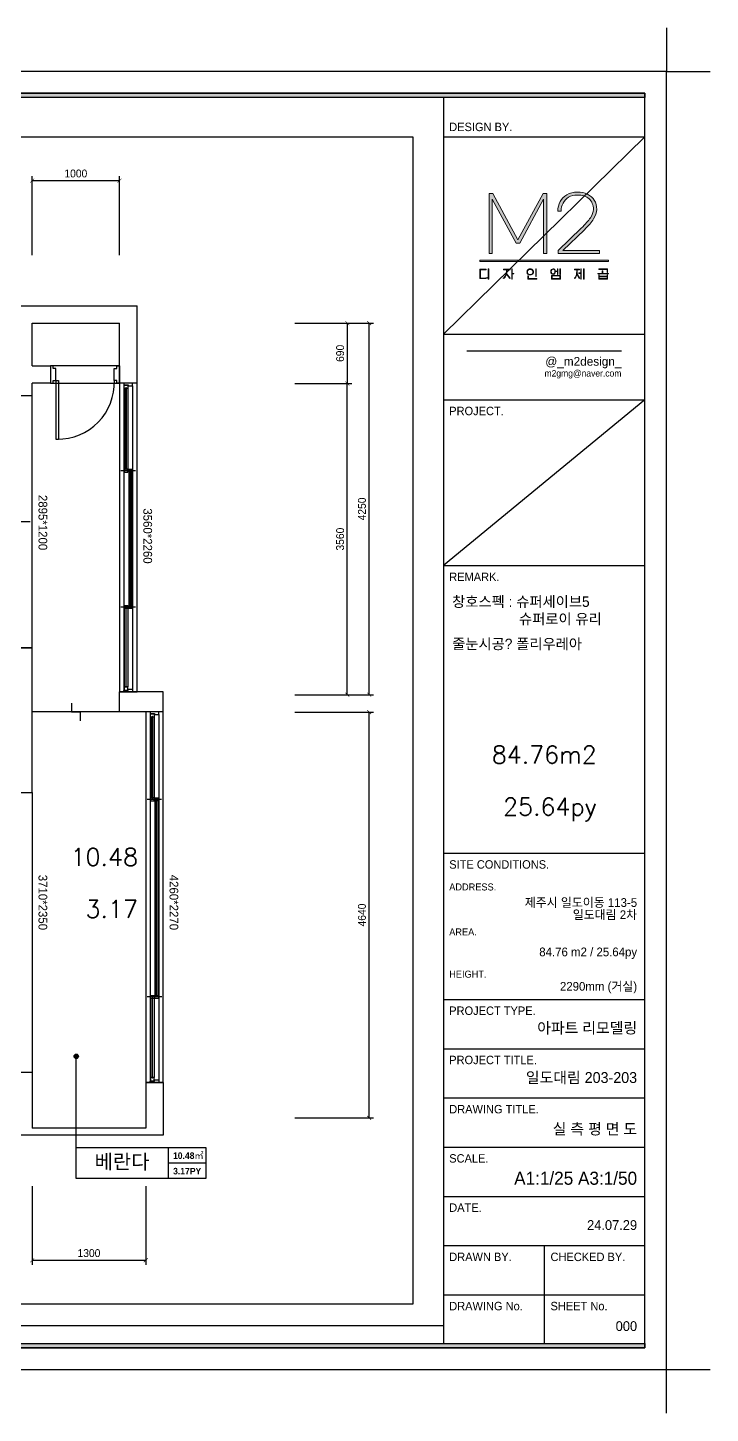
# Model space of a CAD drawing. Header units: inches. Extents: x 69359 to 144970, y -4972 to 56514.
# Drawn here: x 89857 to 97670, y 40664 to 56514 of the extents above; entities that cross this region are included whole.
import ezdxf
from ezdxf.enums import TextEntityAlignment as Align

# ---------------------------------------------------------------- set-up
doc = ezdxf.new("R2010")
doc.units = ezdxf.units.IN
doc.header["$LTSCALE"] = 50
doc.header["$MEASUREMENT"] = 0
for name, color, linetype in [('0-ELC TEXT', 7, 'Continuous'), ('02-WAL', 2, 'Continuous'), ('03-TEXT', 3, 'Continuous'), ('04-WIN', 4, 'Continuous'), ('07-DIM', 5, 'Continuous'), ('3.기호.계단선', 30, 'Continuous'), ('_U+B808_U+C774_U+C5B4 2', 7, 'Continuous'), ('FORM(YOURNAME)-1', 1, 'Continuous'), ('FORM(YOURNAME)-11', 1, 'Continuous'), ('도면층4', 4, 'Continuous'), ('도면층5', 5, 'Continuous')]:
    doc.layers.add(name, color=color, linetype=linetype)
doc.styles.get("Standard").update_dxf_attribs({"font": 'txt.shx', "bigfont": 'whgtxt.shx'})
doc.styles.add('YOURNAME', font='HY울릉도M.TTF')
doc.styles.add('넥슨고딕', font='NEXONLv1GothicBold.ttf')
doc.styles.add('코레일둥고', font='Korail_Round_Gothic_Medium.ttf')
doc.dimstyles.new('YOURNAME-50', dxfattribs={"dimscale": 50, "dimtxt": 1.8, "dimasz": 0.9, "dimexe": 1, "dimexo": 3, "dimgap": 0.7, "dimtad": 1, "dimdec": 0, "dimzin": 0, "dimdsep": 46, "dimtxsty": 'YOURNAME', "dimblk": 'ARCHTICK', "dimcen": 0, "dimclrd": 1, "dimclre": 1, "dimclrt": 7, "dimadec": 0, "dimazin": 0, "dimtfac": 1, "dimtdec": 0, "dimtix": 1, "dimtmove": 2, "dimatfit": 3, "dimldrblk": 'ARCHTICK', "dimfxl": 1, "dimtolj": 1, "dimtzin": 0, "dimarcsym": 0})

# ---------------------------------------------------------------- blocks, each defined once
blk = doc.blocks.new('flll')
at = {"layer": '02-WAL'}
for p, q in [((124332, 33983), (129332, 33983)), ((129332, 33096), (129332, 33983)), ((128132, 33783), (129132, 33783)), ((128132, 33296), (128132, 33783)), ((129132, 33096), (129132, 33783)), ((128132, 30071), (128132, 33096)), ((129332, 33096), (129132, 33096)), ((128132, 32951), (127932, 32951)), ((128132, 30071), (127932, 30071)), ((128132, 28413), (128132, 30071)), ((129132, 29336), (129132, 29566)), ((129632, 29566), (129132, 29566)), ((129632, 29336), (129632, 29566)), ((129632, 29336), (129132, 29336)), ((128132, 25213), (127810, 25213)), ((128132, 25213), (128132, 24576)), ((129432, 25096), (129432, 24576)), ((129632, 25096), (129432, 25096)), ((129632, 25096), (129632, 24493)), ((129432, 24576), (128132, 24576)), ((129632, 24493), (122645, 24493))]:
    blk.add_line(p, q, dxfattribs=at)
at = {"layer": '02-WAL', "color": 7}
blk.add_line((129132, 29336), (128132, 29336), dxfattribs=at)
at = {"layer": '02-WAL'}
blk.add_lwpolyline([(128132, 33296), (128342, 33296), (128342, 33096), (128132, 33096)], dxfattribs=at)
at = {"layer": '02-WAL', "color": 7}
blk.add_lwpolyline([(128582, 29436), (128582, 29336), (128682, 29336), (128682, 29236)], dxfattribs=at)
at = {"layer": '04-WIN'}
for p, q in [((129182, 33078), (129182, 29583)), ((129187, 33037), (129187, 32113)), ((129209, 33041), (129205, 33041)), ((129227, 33037), (129227, 32113)), ((129282, 33066), (129282, 29596)), ((129313, 32096), (129148, 32096)), ((129237, 32078), (129237, 30554)), ((129277, 32078), (129277, 30554)), ((128111, 31511), (127954, 31511)), ((129315, 30536), (129148, 30536)), ((129187, 30519), (129187, 29625)), ((129227, 30519), (129227, 29625)), ((129482, 29318), (129482, 25113)), ((129487, 29277), (129487, 28353)), ((129509, 29281), (129505, 29281)), ((129527, 29277), (129527, 28353)), ((129582, 29306), (129582, 25126)), ((129613, 28336), (129448, 28336)), ((129537, 28318), (129537, 26094)), ((129577, 28318), (129577, 26094)), ((129615, 26076), (129448, 26076)), ((129487, 26059), (129487, 25155)), ((129527, 26059), (129527, 25155))]:
    blk.add_line(p, q, dxfattribs=at)
for points in [[(129332, 33096), (129132, 33096), (129132, 29566), (129332, 29566)], [(129202, 33037), (129187, 33037), (129187, 33075), (129227, 33075), (129227, 33037), (129212, 33037), (129211, 33043), (129204, 33043)], [(128132, 32951), (127932, 32951), (127932, 30071), (128132, 30071)], [(129204, 32108), (129202, 32113), (129187, 32113), (129187, 32078), (129227, 32078), (129227, 32113), (129212, 32113), (129211, 32108)], [(129253, 32078), (129237, 32078), (129237, 32113), (129277, 32113), (129277, 32078), (129263, 32078), (129261, 32084), (129255, 32084)], [(129260, 32082), (129260, 30550), (129256, 30550), (129256, 32082)], [(129212, 30519), (129211, 30524), (129204, 30524), (129202, 30519), (129187, 30519), (129187, 30554), (129227, 30554), (129227, 30519)], [(129209, 29621), (129209, 30522), (129205, 30522), (129205, 29621)], [(129255, 30548), (129261, 30548), (129263, 30554), (129277, 30554), (129277, 30519), (129237, 30519), (129237, 30554), (129253, 30554)], [(129202, 29625), (129187, 29625), (129187, 29587), (129227, 29587), (129227, 29625), (129212, 29625), (129211, 29619), (129204, 29619)], [(129432, 25096), (129632, 25096), (129632, 29336), (129432, 29336)], [(129502, 29277), (129487, 29277), (129487, 29315), (129527, 29315), (129527, 29277), (129512, 29277), (129511, 29283), (129504, 29283)], [(129504, 28348), (129502, 28353), (129487, 28353), (129487, 28318), (129527, 28318), (129527, 28353), (129512, 28353), (129511, 28348)], [(129553, 28318), (129537, 28318), (129537, 28353), (129577, 28353), (129577, 28318), (129563, 28318), (129561, 28324), (129555, 28324)], [(129560, 28322), (129560, 26090), (129556, 26090), (129556, 28322)], [(129512, 26059), (129511, 26064), (129504, 26064), (129502, 26059), (129487, 26059), (129487, 26094), (129527, 26094), (129527, 26059)], [(129509, 25151), (129509, 26062), (129505, 26062), (129505, 25151)], [(129555, 26088), (129561, 26088), (129563, 26094), (129577, 26094), (129577, 26059), (129537, 26059), (129537, 26094), (129553, 26094)], [(129502, 25155), (129487, 25155), (129487, 25117), (129527, 25117), (129527, 25155), (129512, 25155), (129511, 25149), (129504, 25149)]]:
    blk.add_lwpolyline(points, close=True, dxfattribs=at)
for points in [[(129191, 33096), (129182, 33096), (129182, 33078), (129231, 33078), (129231, 33066), (129233, 33066), (129282, 33066), (129282, 33096), (129273, 33096)], [(129202, 33037), (129203, 33034), (129204, 33034), (129205, 33033)], [(129209, 33041), (129209, 32110), (129205, 32110), (129205, 33041)], [(129213, 33037), (129212, 33034), (129211, 33034), (129209, 33033)], [(129202, 32113), (129203, 32116), (129204, 32117), (129205, 32117)], [(129213, 32113), (129212, 32116), (129211, 32117), (129209, 32117)], [(129252, 32078), (129253, 32076), (129254, 32075), (129256, 32075)], [(129264, 32078), (129262, 32076), (129261, 32075), (129260, 32075)], [(129202, 30519), (129203, 30516), (129204, 30515), (129205, 30515)], [(129213, 30519), (129212, 30516), (129211, 30515), (129209, 30515)], [(129252, 30554), (129253, 30556), (129254, 30557), (129256, 30557)], [(129264, 30554), (129262, 30556), (129261, 30557), (129260, 30557)], [(129191, 29566), (129182, 29566), (129182, 29583), (129231, 29583), (129231, 29596), (129282, 29596), (129282, 29566), (129273, 29566)], [(129202, 29625), (129203, 29627), (129204, 29628), (129205, 29628)], [(129213, 29625), (129212, 29627), (129211, 29628), (129209, 29628)], [(129491, 29336), (129482, 29336), (129482, 29318), (129531, 29318), (129531, 29306), (129533, 29306), (129582, 29306), (129582, 29336), (129573, 29336)], [(129502, 29277), (129503, 29274), (129504, 29274), (129505, 29273)], [(129509, 29281), (129509, 28350), (129505, 28350), (129505, 29281)], [(129513, 29277), (129512, 29274), (129511, 29274), (129509, 29273)], [(127810, 25213), (127810, 28413), (128132, 28413), (128132, 25213), (127810, 25213)], [(129502, 28353), (129503, 28356), (129504, 28357), (129505, 28357)], [(129513, 28353), (129512, 28356), (129511, 28357), (129509, 28357)], [(129552, 28318), (129553, 28316), (129554, 28315), (129556, 28315)], [(129564, 28318), (129562, 28316), (129561, 28315), (129560, 28315)], [(129502, 26059), (129503, 26056), (129504, 26055), (129505, 26055)], [(129513, 26059), (129512, 26056), (129511, 26055), (129509, 26055)], [(129552, 26094), (129553, 26096), (129554, 26097), (129556, 26097)], [(129564, 26094), (129562, 26096), (129561, 26097), (129560, 26097)], [(129491, 25096), (129482, 25096), (129482, 25113), (129531, 25113), (129531, 25126), (129582, 25126), (129582, 25096), (129573, 25096)], [(129502, 25155), (129503, 25157), (129504, 25158), (129505, 25158)], [(129513, 25155), (129512, 25157), (129511, 25158), (129509, 25158)]]:
    blk.add_lwpolyline(points, dxfattribs=at)
at = {"layer": '도면층4'}
for p, q in [((129132, 33296), (128342, 33296)), ((128342, 33096), (129132, 33096)), ((128402, 33126), (128402, 32456)), ((128402, 33126), (128432, 33126)), ((128432, 33126), (128432, 32456)), ((128402, 32456), (128432, 32456))]:
    blk.add_line(p, q, dxfattribs=at)
for points in [[(128342, 33096), (128372, 33096), (128372, 33126), (128402, 33126), (128402, 33266), (128372, 33266), (128372, 33296), (128342, 33296), (128342, 33096)], [(129132, 33096), (129102, 33096), (129102, 33126), (129072, 33126), (129072, 33266), (129102, 33266), (129102, 33296), (129132, 33296), (129132, 33096)]]:
    blk.add_lwpolyline(points, dxfattribs=at)
at = {"layer": '도면층5'}
blk.add_arc((128425, 33104), 648, 269.3276, 1.9513, dxfattribs=at)
blk = doc.blocks.new('block 34')
at = {"layer": '_U+B808_U+C774_U+C5B4 2'}
h = blk.add_hatch(color=35, dxfattribs=at)
h.dxf.hatch_style = 2
h.paths.add_polyline_path([(674.6, -105.53), (675.73, -105.53), (683.42, -119.69), (691.1, -105.53), (692.22, -105.53), (692.22, -123.82), (691.22, -123.82), (691.22, -107.31), (683.97, -120.67), (682.84, -120.67), (675.59, -107.31), (675.59, -123.82), (674.6, -123.82)])
h = blk.add_hatch(color=35, dxfattribs=at)
h.dxf.hatch_style = 2
edge = h.paths.add_edge_path()
edge.add_spline(control_points=[(704.68, -105.78), (705.57, -106.21), (706.25, -106.83), (706.73, -107.63), (707.21, -108.43), (707.45, -109.38), (707.45, -110.46), (707.45, -111.43), (707.14, -112.39), (706.53, -113.34), (705.92, -114.29), (704.98, -115.38), (703.7, -116.62), (703.7, -116.62), (697.12, -122.91), (697.12, -122.91), (697.12, -122.91), (708.26, -122.91), (708.26, -122.91), (708.26, -122.91), (708.26, -123.82), (708.26, -123.82), (708.26, -123.82), (695.66, -123.82), (695.66, -123.82), (695.66, -123.82), (695.66, -122.91), (695.66, -122.91), (695.66, -122.91), (702.73, -116.15), (702.73, -116.15), (703.99, -114.93), (704.93, -113.86), (705.54, -112.95), (706.15, -112.03), (706.45, -111.2), (706.45, -110.46), (706.45, -109.07), (706.01, -107.98), (705.12, -107.2), (704.23, -106.42), (703.05, -106.03), (701.57, -106.03), (700.53, -106.03), (699.64, -106.26), (698.89, -106.71), (698.15, -107.15), (697.57, -107.75), (697.18, -108.5), (696.79, -109.25), (696.59, -110.06), (696.59, -110.94), (696.59, -110.94), (695.59, -110.94), (695.59, -110.94), (695.59, -109.89), (695.83, -108.93), (696.3, -108.05), (696.77, -107.17), (697.46, -106.46), (698.36, -105.93), (699.26, -105.4), (700.33, -105.13), (701.57, -105.13), (702.76, -105.13), (703.79, -105.35), (704.68, -105.78)], knot_values=[0, 0, 0, 0, 1, 1, 1, 2, 2, 2, 3, 3, 3, 4, 4, 4, 5, 5, 5, 6, 6, 6, 7, 7, 7, 8, 8, 8, 9, 9, 9, 10, 10, 10, 11, 11, 11, 12, 12, 12, 13, 13, 13, 14, 14, 14, 15, 15, 15, 16, 16, 16, 17, 17, 17, 18, 18, 18, 19, 19, 19, 20, 20, 20, 21, 21, 21, 22, 22, 22, 22], degree=3, periodic=0)
at = {"layer": '_U+B808_U+C774_U+C5B4 2', "lineweight": 0}
blk.add_lwpolyline([(674.6, -105.53), (675.73, -105.53), (683.42, -119.69), (691.1, -105.53), (692.22, -105.53), (692.22, -123.82), (691.22, -123.82), (691.22, -107.31), (683.97, -120.67), (682.84, -120.67), (675.59, -107.31), (675.59, -123.82), (674.6, -123.82), (674.6, -105.53)], dxfattribs=at)
blk.add_open_spline([(704.68, -105.78), (705.57, -106.21), (706.25, -106.83), (706.73, -107.63), (707.21, -108.43), (707.45, -109.38), (707.45, -110.46), (707.45, -111.43), (707.14, -112.39), (706.53, -113.34), (705.92, -114.29), (704.98, -115.38), (703.7, -116.62), (703.7, -116.62), (697.12, -122.91), (697.12, -122.91), (697.12, -122.91), (708.26, -122.91), (708.26, -122.91), (708.26, -122.91), (708.26, -123.82), (708.26, -123.82), (708.26, -123.82), (695.66, -123.82), (695.66, -123.82), (695.66, -123.82), (695.66, -122.91), (695.66, -122.91), (695.66, -122.91), (702.73, -116.15), (702.73, -116.15), (703.99, -114.93), (704.93, -113.86), (705.54, -112.95), (706.15, -112.03), (706.45, -111.2), (706.45, -110.46), (706.45, -109.07), (706.01, -107.98), (705.12, -107.2), (704.23, -106.42), (703.05, -106.03), (701.57, -106.03), (700.53, -106.03), (699.64, -106.26), (698.89, -106.71), (698.15, -107.15), (697.57, -107.75), (697.18, -108.5), (696.79, -109.25), (696.59, -110.06), (696.59, -110.94), (696.59, -110.94), (695.59, -110.94), (695.59, -110.94), (695.59, -109.89), (695.83, -108.93), (696.3, -108.05), (696.77, -107.17), (697.46, -106.46), (698.36, -105.93), (699.26, -105.4), (700.33, -105.13), (701.57, -105.13), (702.76, -105.13), (703.79, -105.35), (704.68, -105.78)], degree=3, knots=[0, 0, 0, 0, 1, 1, 1, 2, 2, 2, 3, 3, 3, 4, 4, 4, 5, 5, 5, 6, 6, 6, 7, 7, 7, 8, 8, 8, 9, 9, 9, 10, 10, 10, 11, 11, 11, 12, 12, 12, 13, 13, 13, 14, 14, 14, 15, 15, 15, 16, 16, 16, 17, 17, 17, 18, 18, 18, 19, 19, 19, 20, 20, 20, 21, 21, 21, 22, 22, 22, 22], dxfattribs=at)
blk = doc.blocks.new('block 35')
at = {"layer": '_U+B808_U+C774_U+C5B4 2'}
h = blk.add_hatch(color=35, dxfattribs=at)
h.dxf.hatch_style = 2
edge = h.paths.add_edge_path()
edge.add_spline(control_points=[(673.72, -128.8), (673.72, -128.8), (672, -128.8), (672, -128.8), (672, -128.8), (672, -131.36), (672, -131.36), (672, -131.36), (673.14, -131.36), (673.14, -131.36), (673.29, -131.36), (673.44, -131.34), (673.6, -131.31), (673.75, -131.28), (673.88, -131.24), (673.98, -131.2), (673.98, -131.2), (673.98, -131.35), (673.98, -131.35), (673.88, -131.4), (673.75, -131.44), (673.6, -131.47), (673.45, -131.49), (673.3, -131.51), (673.14, -131.51), (673.14, -131.51), (671.83, -131.51), (671.83, -131.51), (671.83, -131.51), (671.83, -128.65), (671.83, -128.65), (671.83, -128.65), (673.72, -128.65), (673.72, -128.65), (673.72, -128.65), (673.72, -128.8), (673.72, -128.8)], knot_values=[0, 0, 0, 0, 1, 1, 1, 2, 2, 2, 3, 3, 3, 4, 4, 4, 5, 5, 5, 6, 6, 6, 7, 7, 7, 8, 8, 8, 9, 9, 9, 10, 10, 10, 11, 11, 11, 12, 12, 12, 12], degree=3, periodic=0)
h.paths.add_polyline_path([(674.54, -131.73), (674.38, -131.74), (674.38, -128.5), (674.54, -128.5)])
h = blk.add_hatch(color=35, dxfattribs=at)
h.dxf.hatch_style = 2
edge = h.paths.add_edge_path()
edge.add_spline(control_points=[(679.96, -130.01), (679.96, -130.01), (681.09, -131.37), (681.09, -131.37), (681.09, -131.37), (680.96, -131.47), (680.96, -131.47), (680.96, -131.47), (679.92, -130.19), (679.92, -130.19), (679.82, -130.57), (679.69, -130.87), (679.52, -131.09), (679.35, -131.32), (679.14, -131.46), (678.9, -131.51), (678.9, -131.51), (678.9, -131.36), (678.9, -131.36), (679.11, -131.3), (679.3, -131.16), (679.45, -130.93), (679.6, -130.7), (679.71, -130.39), (679.79, -130.03), (679.86, -129.66), (679.91, -129.25), (679.91, -128.8), (679.91, -128.8), (678.97, -128.8), (678.97, -128.8), (678.97, -128.8), (678.97, -128.65), (678.97, -128.65), (678.97, -128.65), (681, -128.65), (681, -128.65), (681, -128.65), (681, -128.8), (681, -128.8), (681, -128.8), (680.07, -128.8), (680.07, -128.8), (680.06, -129.26), (680.03, -129.66), (679.96, -130.01)], knot_values=[0, 0, 0, 0, 1, 1, 1, 2, 2, 2, 3, 3, 3, 4, 4, 4, 5, 5, 5, 6, 6, 6, 7, 7, 7, 8, 8, 8, 9, 9, 9, 10, 10, 10, 11, 11, 11, 12, 12, 12, 13, 13, 13, 14, 14, 14, 15, 15, 15, 15], degree=3, periodic=0)
h.paths.add_polyline_path([(682.21, -130.06), (681.69, -130.06), (681.69, -131.73), (681.54, -131.73), (681.54, -128.5), (681.69, -128.5), (681.69, -129.92), (682.21, -129.92)])
h = blk.add_hatch(color=35, dxfattribs=at)
h.dxf.hatch_style = 2
edge = h.paths.add_edge_path()
edge.add_spline(control_points=[(687.69, -128.68), (687.84, -128.76), (687.95, -128.87), (688.03, -129.01), (688.11, -129.15), (688.15, -129.3), (688.15, -129.47), (688.15, -129.64), (688.11, -129.8), (688.03, -129.94), (687.95, -130.08), (687.84, -130.19), (687.69, -130.27), (687.54, -130.35), (687.36, -130.39), (687.15, -130.39), (686.95, -130.39), (686.77, -130.35), (686.62, -130.27), (686.47, -130.19), (686.36, -130.08), (686.28, -129.94), (686.2, -129.8), (686.16, -129.64), (686.16, -129.47), (686.16, -129.3), (686.2, -129.15), (686.28, -129.01), (686.36, -128.87), (686.47, -128.76), (686.62, -128.68), (686.77, -128.6), (686.95, -128.56), (687.15, -128.56), (687.36, -128.56), (687.54, -128.6), (687.69, -128.68)], knot_values=[0, 0, 0, 0, 1, 1, 1, 2, 2, 2, 3, 3, 3, 4, 4, 4, 5, 5, 5, 6, 6, 6, 7, 7, 7, 8, 8, 8, 9, 9, 9, 10, 10, 10, 11, 11, 11, 12, 12, 12, 12], degree=3, periodic=0)
edge = h.paths.add_edge_path()
edge.add_spline(control_points=[(686.72, -128.79), (686.59, -128.86), (686.49, -128.95), (686.43, -129.07), (686.36, -129.18), (686.32, -129.32), (686.32, -129.47), (686.32, -129.63), (686.36, -129.76), (686.43, -129.88), (686.49, -130), (686.59, -130.09), (686.72, -130.15), (686.84, -130.22), (686.99, -130.25), (687.15, -130.25), (687.32, -130.25), (687.46, -130.22), (687.59, -130.15), (687.72, -130.09), (687.81, -130), (687.88, -129.88), (687.95, -129.76), (687.98, -129.63), (687.98, -129.47), (687.98, -129.32), (687.95, -129.18), (687.88, -129.07), (687.81, -128.95), (687.72, -128.86), (687.59, -128.79), (687.46, -128.73), (687.32, -128.7), (687.15, -128.7), (686.99, -128.7), (686.84, -128.73), (686.72, -128.79)], knot_values=[0, 0, 0, 0, 1, 1, 1, 2, 2, 2, 3, 3, 3, 4, 4, 4, 5, 5, 5, 6, 6, 6, 7, 7, 7, 8, 8, 8, 9, 9, 9, 10, 10, 10, 11, 11, 11, 12, 12, 12, 12], degree=3, periodic=0)
h.paths.add_polyline_path([(686.6, -131.51), (689.15, -131.51), (689.15, -131.66), (686.44, -131.66), (686.44, -130.66), (686.6, -130.66)])
h.paths.add_polyline_path([(689.03, -130.91), (688.87, -130.91), (688.87, -128.5), (689.03, -128.5)])
h = blk.add_hatch(color=35, dxfattribs=at)
h.dxf.hatch_style = 2
edge = h.paths.add_edge_path()
edge.add_spline(control_points=[(694.67, -130), (694.55, -130.16), (694.37, -130.23), (694.14, -130.23), (693.91, -130.23), (693.73, -130.16), (693.61, -130), (693.48, -129.84), (693.42, -129.64), (693.42, -129.39), (693.42, -129.14), (693.48, -128.94), (693.61, -128.78), (693.73, -128.62), (693.91, -128.54), (694.14, -128.54), (694.35, -128.54), (694.51, -128.61), (694.63, -128.74), (694.75, -128.87), (694.83, -129.04), (694.85, -129.25), (694.85, -129.25), (695.45, -129.25), (695.45, -129.25), (695.45, -129.25), (695.45, -128.52), (695.45, -128.52), (695.45, -128.52), (695.61, -128.52), (695.61, -128.52), (695.61, -128.52), (695.61, -130.29), (695.61, -130.29), (695.61, -130.29), (695.45, -130.29), (695.45, -130.29), (695.45, -130.29), (695.45, -129.4), (695.45, -129.4), (695.45, -129.4), (694.86, -129.4), (694.86, -129.4), (694.85, -129.64), (694.79, -129.85), (694.67, -130)], knot_values=[0, 0, 0, 0, 1, 1, 1, 2, 2, 2, 3, 3, 3, 4, 4, 4, 5, 5, 5, 6, 6, 6, 7, 7, 7, 8, 8, 8, 9, 9, 9, 10, 10, 10, 11, 11, 11, 12, 12, 12, 13, 13, 13, 14, 14, 14, 15, 15, 15, 15], degree=3, periodic=0)
edge = h.paths.add_edge_path()
edge.add_spline(control_points=[(693.73, -129.9), (693.83, -130.03), (693.97, -130.09), (694.14, -130.09), (694.31, -130.09), (694.45, -130.03), (694.55, -129.9), (694.65, -129.78), (694.7, -129.61), (694.7, -129.39), (694.7, -129.17), (694.65, -129), (694.55, -128.87), (694.45, -128.75), (694.31, -128.69), (694.14, -128.69), (693.97, -128.69), (693.83, -128.75), (693.73, -128.87), (693.63, -129), (693.58, -129.17), (693.58, -129.39), (693.58, -129.61), (693.63, -129.78), (693.73, -129.9)], knot_values=[0, 0, 0, 0, 1, 1, 1, 2, 2, 2, 3, 3, 3, 4, 4, 4, 5, 5, 5, 6, 6, 6, 7, 7, 7, 8, 8, 8, 8], degree=3, periodic=0)
h.paths.add_polyline_path([(693.69, -130.55), (696.36, -130.55), (696.36, -131.66), (693.69, -131.66)])
h.paths.add_polyline_path([(693.85, -131.51), (696.2, -131.51), (696.2, -130.7), (693.85, -130.7)])
h.paths.add_polyline_path([(696.36, -128.5), (696.36, -130.32), (696.2, -130.32), (696.2, -128.5)])
h = blk.add_hatch(color=35, dxfattribs=at)
h.dxf.hatch_style = 2
edge = h.paths.add_edge_path()
edge.add_spline(control_points=[(701.46, -129.93), (701.46, -129.93), (702.28, -131.39), (702.28, -131.39), (702.28, -131.39), (702.15, -131.47), (702.15, -131.47), (702.15, -131.47), (701.43, -130.17), (701.43, -130.17), (701.3, -130.94), (701.03, -131.39), (700.63, -131.51), (700.63, -131.51), (700.63, -131.35), (700.63, -131.35), (700.88, -131.26), (701.06, -130.99), (701.18, -130.55), (701.3, -130.1), (701.37, -129.52), (701.37, -128.8), (701.37, -128.8), (700.67, -128.8), (700.67, -128.8), (700.67, -128.8), (700.67, -128.65), (700.67, -128.65), (700.67, -128.65), (702.19, -128.65), (702.19, -128.65), (702.19, -128.65), (702.19, -128.8), (702.19, -128.8), (702.19, -128.8), (701.53, -128.8), (701.53, -128.8), (701.52, -129.25), (701.5, -129.63), (701.46, -129.93)], knot_values=[0, 0, 0, 0, 1, 1, 1, 2, 2, 2, 3, 3, 3, 4, 4, 4, 5, 5, 5, 6, 6, 6, 7, 7, 7, 8, 8, 8, 9, 9, 9, 10, 10, 10, 11, 11, 11, 12, 12, 12, 13, 13, 13, 13], degree=3, periodic=0)
h.paths.add_polyline_path([(702.59, -128.52), (702.75, -128.52), (702.75, -131.68), (702.59, -131.68), (702.59, -129.95), (702, -129.95), (702, -129.8), (702.59, -129.8)])
h.paths.add_polyline_path([(703.61, -128.5), (703.61, -131.73), (703.45, -131.73), (703.45, -128.5)])
h = blk.add_hatch(color=35, dxfattribs=at)
h.dxf.hatch_style = 2
h.paths.add_polyline_path([(711.02, -129.93), (711.02, -130.07), (707.82, -130.07), (707.82, -129.93), (709.16, -129.93), (709.16, -129.2), (709.32, -129.2), (709.32, -129.93)])
h.paths.add_polyline_path([(710.61, -128.72), (708.07, -128.72), (708.07, -128.57), (710.77, -128.57), (710.77, -129.64), (710.61, -129.64)])
h.paths.add_polyline_path([(710.61, -130.36), (710.77, -130.36), (710.77, -131.66), (708.08, -131.66), (708.08, -130.36), (708.24, -130.36), (708.24, -130.83), (710.61, -130.83)])
h.paths.add_polyline_path([(710.61, -131.52), (710.61, -130.97), (708.24, -130.97), (708.24, -131.52)])
at = {"layer": '_U+B808_U+C774_U+C5B4 2', "lineweight": 0}
for points in [[(674.54, -131.73), (674.38, -131.74), (674.38, -128.5), (674.54, -128.5), (674.54, -131.73)], [(682.21, -130.06), (681.69, -130.06), (681.69, -131.73), (681.54, -131.73), (681.54, -128.5), (681.69, -128.5), (681.69, -129.92), (682.21, -129.92), (682.21, -130.06)], [(686.6, -131.51), (689.15, -131.51), (689.15, -131.66), (686.44, -131.66), (686.44, -130.66), (686.6, -130.66), (686.6, -131.51)], [(689.03, -130.91), (688.87, -130.91), (688.87, -128.5), (689.03, -128.5), (689.03, -130.91)], [(693.69, -130.55), (696.36, -130.55), (696.36, -131.66), (693.69, -131.66), (693.69, -130.55)], [(693.85, -131.51), (696.2, -131.51), (696.2, -130.7), (693.85, -130.7), (693.85, -131.51)], [(696.36, -128.5), (696.36, -130.32), (696.2, -130.32), (696.2, -128.5), (696.36, -128.5)], [(702.59, -128.52), (702.75, -128.52), (702.75, -131.68), (702.59, -131.68), (702.59, -129.95), (702, -129.95), (702, -129.8), (702.59, -129.8), (702.59, -128.52)], [(703.61, -128.5), (703.61, -131.73), (703.45, -131.73), (703.45, -128.5), (703.61, -128.5)], [(711.02, -129.93), (711.02, -130.07), (707.82, -130.07), (707.82, -129.93), (709.16, -129.93), (709.16, -129.2), (709.32, -129.2), (709.32, -129.93), (711.02, -129.93)], [(710.61, -128.72), (708.07, -128.72), (708.07, -128.57), (710.77, -128.57), (710.77, -129.64), (710.61, -129.64), (710.61, -128.72)], [(710.61, -130.36), (710.77, -130.36), (710.77, -131.66), (708.08, -131.66), (708.08, -130.36), (708.24, -130.36), (708.24, -130.83), (710.61, -130.83), (710.61, -130.36)], [(710.61, -131.52), (710.61, -130.97), (708.24, -130.97), (708.24, -131.52), (710.61, -131.52)]]:
    blk.add_lwpolyline(points, dxfattribs=at)
for points, knots in [([(673.72, -128.8), (673.72, -128.8), (672, -128.8), (672, -128.8), (672, -128.8), (672, -131.36), (672, -131.36), (672, -131.36), (673.14, -131.36), (673.14, -131.36), (673.29, -131.36), (673.44, -131.34), (673.6, -131.31), (673.75, -131.28), (673.88, -131.24), (673.98, -131.2), (673.98, -131.2), (673.98, -131.35), (673.98, -131.35), (673.88, -131.4), (673.75, -131.44), (673.6, -131.47), (673.45, -131.49), (673.3, -131.51), (673.14, -131.51), (673.14, -131.51), (671.83, -131.51), (671.83, -131.51), (671.83, -131.51), (671.83, -128.65), (671.83, -128.65), (671.83, -128.65), (673.72, -128.65), (673.72, -128.65), (673.72, -128.65), (673.72, -128.8), (673.72, -128.8)], [0, 0, 0, 0, 1, 1, 1, 2, 2, 2, 3, 3, 3, 4, 4, 4, 5, 5, 5, 6, 6, 6, 7, 7, 7, 8, 8, 8, 9, 9, 9, 10, 10, 10, 11, 11, 11, 12, 12, 12, 12]), ([(679.96, -130.01), (679.96, -130.01), (681.09, -131.37), (681.09, -131.37), (681.09, -131.37), (680.96, -131.47), (680.96, -131.47), (680.96, -131.47), (679.92, -130.19), (679.92, -130.19), (679.82, -130.57), (679.69, -130.87), (679.52, -131.09), (679.35, -131.32), (679.14, -131.46), (678.9, -131.51), (678.9, -131.51), (678.9, -131.36), (678.9, -131.36), (679.11, -131.3), (679.3, -131.16), (679.45, -130.93), (679.6, -130.7), (679.71, -130.39), (679.79, -130.03), (679.86, -129.66), (679.91, -129.25), (679.91, -128.8), (679.91, -128.8), (678.97, -128.8), (678.97, -128.8), (678.97, -128.8), (678.97, -128.65), (678.97, -128.65), (678.97, -128.65), (681, -128.65), (681, -128.65), (681, -128.65), (681, -128.8), (681, -128.8), (681, -128.8), (680.07, -128.8), (680.07, -128.8), (680.06, -129.26), (680.03, -129.66), (679.96, -130.01)], [0, 0, 0, 0, 1, 1, 1, 2, 2, 2, 3, 3, 3, 4, 4, 4, 5, 5, 5, 6, 6, 6, 7, 7, 7, 8, 8, 8, 9, 9, 9, 10, 10, 10, 11, 11, 11, 12, 12, 12, 13, 13, 13, 14, 14, 14, 15, 15, 15, 15]), ([(687.69, -128.68), (687.84, -128.76), (687.95, -128.87), (688.03, -129.01), (688.11, -129.15), (688.15, -129.3), (688.15, -129.47), (688.15, -129.64), (688.11, -129.8), (688.03, -129.94), (687.95, -130.08), (687.84, -130.19), (687.69, -130.27), (687.54, -130.35), (687.36, -130.39), (687.15, -130.39), (686.95, -130.39), (686.77, -130.35), (686.62, -130.27), (686.47, -130.19), (686.36, -130.08), (686.28, -129.94), (686.2, -129.8), (686.16, -129.64), (686.16, -129.47), (686.16, -129.3), (686.2, -129.15), (686.28, -129.01), (686.36, -128.87), (686.47, -128.76), (686.62, -128.68), (686.77, -128.6), (686.95, -128.56), (687.15, -128.56), (687.36, -128.56), (687.54, -128.6), (687.69, -128.68)], [0, 0, 0, 0, 1, 1, 1, 2, 2, 2, 3, 3, 3, 4, 4, 4, 5, 5, 5, 6, 6, 6, 7, 7, 7, 8, 8, 8, 9, 9, 9, 10, 10, 10, 11, 11, 11, 12, 12, 12, 12]), ([(686.72, -128.79), (686.59, -128.86), (686.49, -128.95), (686.43, -129.07), (686.36, -129.18), (686.32, -129.32), (686.32, -129.47), (686.32, -129.63), (686.36, -129.76), (686.43, -129.88), (686.49, -130), (686.59, -130.09), (686.72, -130.15), (686.84, -130.22), (686.99, -130.25), (687.15, -130.25), (687.32, -130.25), (687.46, -130.22), (687.59, -130.15), (687.72, -130.09), (687.81, -130), (687.88, -129.88), (687.95, -129.76), (687.98, -129.63), (687.98, -129.47), (687.98, -129.32), (687.95, -129.18), (687.88, -129.07), (687.81, -128.95), (687.72, -128.86), (687.59, -128.79), (687.46, -128.73), (687.32, -128.7), (687.15, -128.7), (686.99, -128.7), (686.84, -128.73), (686.72, -128.79)], [0, 0, 0, 0, 1, 1, 1, 2, 2, 2, 3, 3, 3, 4, 4, 4, 5, 5, 5, 6, 6, 6, 7, 7, 7, 8, 8, 8, 9, 9, 9, 10, 10, 10, 11, 11, 11, 12, 12, 12, 12]), ([(694.67, -130), (694.55, -130.16), (694.37, -130.23), (694.14, -130.23), (693.91, -130.23), (693.73, -130.16), (693.61, -130), (693.48, -129.84), (693.42, -129.64), (693.42, -129.39), (693.42, -129.14), (693.48, -128.94), (693.61, -128.78), (693.73, -128.62), (693.91, -128.54), (694.14, -128.54), (694.35, -128.54), (694.51, -128.61), (694.63, -128.74), (694.75, -128.87), (694.83, -129.04), (694.85, -129.25), (694.85, -129.25), (695.45, -129.25), (695.45, -129.25), (695.45, -129.25), (695.45, -128.52), (695.45, -128.52), (695.45, -128.52), (695.61, -128.52), (695.61, -128.52), (695.61, -128.52), (695.61, -130.29), (695.61, -130.29), (695.61, -130.29), (695.45, -130.29), (695.45, -130.29), (695.45, -130.29), (695.45, -129.4), (695.45, -129.4), (695.45, -129.4), (694.86, -129.4), (694.86, -129.4), (694.85, -129.64), (694.79, -129.85), (694.67, -130)], [0, 0, 0, 0, 1, 1, 1, 2, 2, 2, 3, 3, 3, 4, 4, 4, 5, 5, 5, 6, 6, 6, 7, 7, 7, 8, 8, 8, 9, 9, 9, 10, 10, 10, 11, 11, 11, 12, 12, 12, 13, 13, 13, 14, 14, 14, 15, 15, 15, 15]), ([(693.73, -129.9), (693.83, -130.03), (693.97, -130.09), (694.14, -130.09), (694.31, -130.09), (694.45, -130.03), (694.55, -129.9), (694.65, -129.78), (694.7, -129.61), (694.7, -129.39), (694.7, -129.17), (694.65, -129), (694.55, -128.87), (694.45, -128.75), (694.31, -128.69), (694.14, -128.69), (693.97, -128.69), (693.83, -128.75), (693.73, -128.87), (693.63, -129), (693.58, -129.17), (693.58, -129.39), (693.58, -129.61), (693.63, -129.78), (693.73, -129.9)], [0, 0, 0, 0, 1, 1, 1, 2, 2, 2, 3, 3, 3, 4, 4, 4, 5, 5, 5, 6, 6, 6, 7, 7, 7, 8, 8, 8, 8]), ([(701.46, -129.93), (701.46, -129.93), (702.28, -131.39), (702.28, -131.39), (702.28, -131.39), (702.15, -131.47), (702.15, -131.47), (702.15, -131.47), (701.43, -130.17), (701.43, -130.17), (701.3, -130.94), (701.03, -131.39), (700.63, -131.51), (700.63, -131.51), (700.63, -131.35), (700.63, -131.35), (700.88, -131.26), (701.06, -130.99), (701.18, -130.55), (701.3, -130.1), (701.37, -129.52), (701.37, -128.8), (701.37, -128.8), (700.67, -128.8), (700.67, -128.8), (700.67, -128.8), (700.67, -128.65), (700.67, -128.65), (700.67, -128.65), (702.19, -128.65), (702.19, -128.65), (702.19, -128.65), (702.19, -128.8), (702.19, -128.8), (702.19, -128.8), (701.53, -128.8), (701.53, -128.8), (701.52, -129.25), (701.5, -129.63), (701.46, -129.93)], [0, 0, 0, 0, 1, 1, 1, 2, 2, 2, 3, 3, 3, 4, 4, 4, 5, 5, 5, 6, 6, 6, 7, 7, 7, 8, 8, 8, 9, 9, 9, 10, 10, 10, 11, 11, 11, 12, 12, 12, 13, 13, 13, 13])]:
    blk.add_open_spline(points, degree=3, knots=knots, dxfattribs=at)
blk = doc.blocks.new('block 33')
at = {"layer": '_U+B808_U+C774_U+C5B4 2'}
for name in ['block 34', 'block 35']:
    blk.add_blockref(name, (0, 0), dxfattribs=at)
blk = doc.blocks.new('block 32')
at = {"layer": '_U+B808_U+C774_U+C5B4 2'}
h = blk.add_hatch(color=35, dxfattribs=at)
h.dxf.hatch_style = 2
h.paths.add_polyline_path([(711.02, -126.32), (671.83, -126.32), (671.83, -125.91), (711.02, -125.91)])
at = {"layer": '_U+B808_U+C774_U+C5B4 2', "lineweight": 0}
blk.add_lwpolyline([(711.02, -126.32), (671.83, -126.32), (671.83, -125.91), (711.02, -125.91), (711.02, -126.32)], dxfattribs=at)
at = {"layer": '_U+B808_U+C774_U+C5B4 2'}
blk.add_blockref('block 33', (0, 0), dxfattribs=at)
blk = doc.blocks.new('FORM-ELEVATION')
at = {"layer": 'FORM(YOURNAME)-11'}
h = blk.add_hatch(color=256, dxfattribs=at)
h.dxf.hatch_style = 1
h.paths.add_polyline_path([(-10309, 35708), (71691, 35708), (71691, 35508), (-10309, 35508)])
h.paths.add_polyline_path([(-10309, -21492), (71691, -21492), (71691, -21692), (-10309, -21692)])
at = {"layer": 'Defpoints', "color": 158}
for p, q in [((62481, 35508), (62481, -21492)), ((62481, 33708), (71691, 33708)), ((62481, 24686), (71691, 33708)), ((62481, 24686), (71691, 24686)), ((71691, 21686), (62481, 14097)), ((62481, -20692), (-10309, -20692))]:
    blk.add_line(p, q, dxfattribs=at)
at = {"layer": 'Defpoints', "color": 1}
for points in [[(72691, 38708), (72691, 36708), (74691, 36708)], [(72691, -24692), (72691, -22692), (74691, -22692)]]:
    blk.add_lwpolyline(points, dxfattribs=at)
at = {"layer": 'Defpoints', "color": 158}
for points in [[(-10309, -21692), (71691, -21692), (71691, 35708), (-10309, 35708)], [(-8309, 33708), (61071, 33708), (61071, -19692), (-8309, -19692)]]:
    blk.add_lwpolyline(points, close=True, dxfattribs=at)
at = {"layer": 'FORM(YOURNAME)-11', "color": 251}
blk.add_line((63550, 23916), (70622, 23916), dxfattribs=at)
at = {"layer": 'FORM(YOURNAME)-11', "color": 14}
for p, q in [((62481, 21686), (71691, 21686)), ((62481, 14097), (71691, 14097)), ((62481, 937), (71691, 937)), ((62481, -5756), (71691, -5756)), ((62481, -8009), (71691, -8009)), ((62481, -10261), (71691, -10261)), ((62481, -12514), (71691, -12514)), ((62481, -14766), (71691, -14766)), ((62481, -17019), (71691, -17019)), ((67086, -17019), (67086, -21492)), ((62481, -19271), (71691, -19271))]:
    blk.add_line(p, q, dxfattribs=at)
at = {"layer": 'FORM(YOURNAME)-11', "color": 250}
blk.add_lwpolyline([(-11309, -22692), (72691, -22692), (72691, 36708), (-11309, 36708)], close=True, dxfattribs=at)
at = {"layer": 'FORM(YOURNAME)-11'}
for points in [[(-10309, 35708), (71691, 35708), (71691, 35508), (-10309, 35508)], [(-10309, -21492), (71691, -21492), (71691, -21692), (-10309, -21692)]]:
    blk.add_lwpolyline(points, close=True, dxfattribs=at)
at = {"layer": '_U+B808_U+C774_U+C5B4 2', "xscale": 150, "yscale": 150, "zscale": 150}
blk.add_blockref('block 32', (-36628, 46957), dxfattribs=at)
at = {"layer": 'FORM(YOURNAME)-11', "color": 14, "style": 'YOURNAME'}
for s, height, p in [('DESIGN BY.', 386.1, (62739, 34170)), ('PROJECT.', 386.1, (62739, 21172)), ('REMARK.', 386.1, (62739, 13582)), ('SITE CONDITIONS.', 386.14, (62739, 422)), ('PROJECT TYPE.', 386.14, (62739, -6271)), ('PROJECT TITLE.', 386.14, (62739, -8524)), ('DRAWING TITLE.', 386.14, (62739, -10776)), ('SCALE.', 386.1, (62739, -13029)), ('DATE.', 386.1, (62739, -15281)), ('DRAWN BY.', 386.1, (62739, -17534)), ('CHECKED BY.', 386.14, (67376, -17534)), ('DRAWING No.', 386.14, (62739, -19786)), ('SHEET No.', 386.1, (67376, -19786))]:
    blk.add_text(s, height=height, dxfattribs=at).set_placement(p, align=Align.MIDDLE_LEFT)
for s, height, width, p in [('@_m2design_', 400, 1.03, (70622, 23242)), ('m2gmg@naver.com', 300, 0.995, (70622, 22747))]:
    blk.add_text(s, height=height, dxfattribs=dict(at, width=width)).set_placement(p, align=Align.RIGHT)
at = {"layer": 'FORM(YOURNAME)-11', "color": 251, "style": 'YOURNAME'}
for s, p in [('ADDRESS.', (62739, -608)), ('AREA.', (62739, -2667)), ('HEIGHT.', (62739, -4598))]:
    blk.add_text(s, height=321.8, dxfattribs=at).set_placement(p, align=Align.MIDDLE_LEFT)
at = {"layer": 'FORM(YOURNAME)-11', "color": 3, "style": 'YOURNAME'}
for tag, height, p in [('1', 450, (71041, -1219)), ('2', 450, (71041, -1863)), ('3', 450, (71041, -3150)), ('4', 450, (71041, -5081)), ('5', 515, (71041, -7398)), ('6', 515, (71041, -9650)), ('7', 515, (71041, -11903)), ('8', 515, (71041, -14155)), ('9', 515, (71041, -16408)), ('10', 515, (66791, -18596)), ('11', 515, (71041, -18660)), ('12', 515, (66791, -20848)), ('13', 515, (71041, -20848))]:
    blk.add_attdef(tag, text='', height=height, dxfattribs=at).set_placement(p, align=Align.MIDDLE_RIGHT)
blk = doc.blocks.new('_ArchTick')
at = {"color": 0, "linetype": 'ByBlock', "const_width": 0.15}
blk.add_lwpolyline([(-0.5, -0.5), (0.5, 0.5)], dxfattribs=at)
blk = doc.blocks.new('*D83')
at = {"layer": '07-DIM', "color": 1, "lineweight": -2, "transparency": 16777216}
for p, q in [((89908, 53914), (89908, 54814)), ((90908, 54764), (89908, 54764)), ((90908, 53914), (90908, 54814))]:
    blk.add_line(p, q, dxfattribs=at)
at = {"layer": 'Defpoints', "color": 0, "transparency": 16777216}
for p in [(89908, 54764), (89908, 53764), (90908, 53764)]:
    blk.add_point(p, dxfattribs=at)
at = {"layer": '07-DIM', "color": 1, "lineweight": -2, "transparency": 16777216, "xscale": 45, "yscale": 45, "zscale": 45, "rotation": 180}
blk.add_blockref('_ArchTick', (89908, 54764), dxfattribs=at)
at = {"layer": '07-DIM', "color": 1, "lineweight": -2, "transparency": 16777216, "xscale": 45, "yscale": 45, "zscale": 45}
blk.add_blockref('_ArchTick', (90908, 54764), dxfattribs=at)
at = {"layer": '07-DIM', "color": 7, "transparency": 16777216, "insert": (90408, 54846), "char_height": 90, "attachment_point": 5, "style": 'YOURNAME'}
blk.add_mtext('\\A1;1000', dxfattribs=at)
blk = doc.blocks.new('*D68')
at = {"layer": '07-DIM', "color": 1, "lineweight": -2, "transparency": 16777216}
for p, q in [((89908, 43264), (89908, 42364)), ((91208, 43264), (91208, 42364)), ((89908, 42414), (91208, 42414))]:
    blk.add_line(p, q, dxfattribs=at)
at = {"layer": 'Defpoints', "color": 0, "transparency": 16777216}
for p in [(89908, 43414), (91208, 43414), (91208, 42414)]:
    blk.add_point(p, dxfattribs=at)
at = {"layer": '07-DIM', "color": 1, "lineweight": -2, "transparency": 16777216, "xscale": 45, "yscale": 45, "zscale": 45, "rotation": 180}
blk.add_blockref('_ArchTick', (89908, 42414), dxfattribs=at)
at = {"layer": '07-DIM', "color": 1, "lineweight": -2, "transparency": 16777216, "xscale": 45, "yscale": 45, "zscale": 45}
blk.add_blockref('_ArchTick', (91208, 42414), dxfattribs=at)
at = {"layer": '07-DIM', "color": 7, "transparency": 16777216, "insert": (90558, 42496), "char_height": 90, "attachment_point": 5, "style": 'YOURNAME'}
blk.add_mtext('\\A1;1300', dxfattribs=at)
blk = doc.blocks.new('*D69')
at = {"layer": '07-DIM', "color": 1, "lineweight": -2, "transparency": 16777216}
for p, q in [((92915, 48684), (93815, 48684)), ((93765, 44044), (93765, 48684)), ((92915, 44044), (93815, 44044))]:
    blk.add_line(p, q, dxfattribs=at)
at = {"layer": 'Defpoints', "color": 0, "transparency": 16777216}
for p in [(92765, 48684), (93765, 48684), (92765, 44044)]:
    blk.add_point(p, dxfattribs=at)
at = {"layer": '07-DIM', "color": 1, "lineweight": -2, "transparency": 16777216, "xscale": 45, "yscale": 45, "zscale": 45}
for p, rotation in [((93765, 48684), 90), ((93765, 44044), 270)]:
    blk.add_blockref('_ArchTick', p, dxfattribs=dict(at, rotation=rotation))
at = {"layer": '07-DIM', "color": 7, "transparency": 16777216, "insert": (93683, 46364), "char_height": 90, "attachment_point": 5, "rotation": 90, "style": 'YOURNAME'}
blk.add_mtext('\\A1;4640', dxfattribs=at)
blk = doc.blocks.new('*D70')
at = {"layer": '07-DIM', "color": 1, "lineweight": -2, "transparency": 16777216}
for p, q in [((92915, 53134), (93815, 53134)), ((93765, 48884), (93765, 53134)), ((92915, 48884), (93815, 48884))]:
    blk.add_line(p, q, dxfattribs=at)
at = {"layer": 'Defpoints', "color": 0, "transparency": 16777216}
for p in [(92765, 53134), (93765, 53134), (92765, 48884)]:
    blk.add_point(p, dxfattribs=at)
at = {"layer": '07-DIM', "color": 1, "lineweight": -2, "transparency": 16777216, "xscale": 45, "yscale": 45, "zscale": 45}
for p, rotation in [((93765, 53134), 90), ((93765, 48884), 270)]:
    blk.add_blockref('_ArchTick', p, dxfattribs=dict(at, rotation=rotation))
at = {"layer": '07-DIM', "color": 7, "transparency": 16777216, "insert": (93683, 51009), "char_height": 90, "attachment_point": 5, "rotation": 90, "style": 'YOURNAME'}
blk.add_mtext('\\A1;4250', dxfattribs=at)
blk = doc.blocks.new('*D71')
at = {"layer": '07-DIM', "color": 1, "lineweight": -2, "transparency": 16777216}
for p, q in [((92915, 53134), (93565, 53134)), ((93515, 53134), (93515, 52444)), ((92915, 52444), (93565, 52444))]:
    blk.add_line(p, q, dxfattribs=at)
at = {"layer": 'Defpoints', "color": 0, "transparency": 16777216}
for p in [(92765, 53134), (92765, 52444), (93515, 52444)]:
    blk.add_point(p, dxfattribs=at)
at = {"layer": '07-DIM', "color": 1, "lineweight": -2, "transparency": 16777216, "xscale": 45, "yscale": 45, "zscale": 45}
for p, rotation in [((93515, 53134), 90), ((93515, 52444), 270)]:
    blk.add_blockref('_ArchTick', p, dxfattribs=dict(at, rotation=rotation))
at = {"layer": '07-DIM', "color": 7, "transparency": 16777216, "insert": (93433, 52789), "char_height": 90, "attachment_point": 5, "rotation": 90, "style": 'YOURNAME'}
blk.add_mtext('\\A1;690', dxfattribs=at)
blk = doc.blocks.new('*D84')
at = {"layer": '07-DIM', "color": 1, "lineweight": -2, "transparency": 16777216}
for p, q in [((92915, 52444), (93565, 52444)), ((93515, 48884), (93515, 52444)), ((92915, 48884), (93565, 48884))]:
    blk.add_line(p, q, dxfattribs=at)
at = {"layer": 'Defpoints', "color": 0, "transparency": 16777216}
for p in [(92765, 52444), (93515, 52444), (92765, 48884)]:
    blk.add_point(p, dxfattribs=at)
at = {"layer": '07-DIM', "color": 1, "lineweight": -2, "transparency": 16777216, "xscale": 45, "yscale": 45, "zscale": 45}
for p, rotation in [((93515, 52444), 90), ((93515, 48884), 270)]:
    blk.add_blockref('_ArchTick', p, dxfattribs=dict(at, rotation=rotation))
at = {"layer": '07-DIM', "color": 7, "transparency": 16777216, "insert": (93433, 50664), "char_height": 90, "attachment_point": 5, "rotation": 90, "style": 'YOURNAME'}
blk.add_mtext('\\A1;3560', dxfattribs=at)

msp = doc.modelspace()

# ---------------------------------------------------------------- hatches: boundary and pattern name
at = {"layer": '0-ELC TEXT'}
h = msp.add_hatch(color=256, dxfattribs=at)
h.dxf.hatch_style = 1
edge = h.paths.add_edge_path()
edge.add_arc((90412.5, 44747.5), 25, 0, 360, ccw=False)

# ---------------------------------------------------------------- linework, layer by layer
for p, q in [((90412.5, 43705.5), (90412.5, 44747.5)), ((91469.7, 43351.7), (91469.7, 43705.5)), ((91469.7, 43528.6), (91894.3, 43528.6))]:
    msp.add_line(p, q, dxfattribs=at)
msp.add_lwpolyline([(90412.5, 43705.5), (91894.3, 43705.5), (91894.3, 43351.7), (90412.5, 43351.7)], close=True, dxfattribs=at)
msp.add_circle((90412.5, 44747.5), 25, dxfattribs=at)

# ---------------------------------------------------------------- block references
msp.add_blockref('flll', (-38224, 19350.8))
at = {"layer": 'FORM(YOURNAME)-1'}
ref = msp.add_blockref('FORM-ELEVATION', (78996.9, 46837), dxfattribs=dict(at, xscale=0.2500000000000001, yscale=0.2500000000000001, zscale=0.2500000000000001))
ref.add_attrib('13', '000', dxfattribs={"layer": 'FORM(YOURNAME)-11', "color": 3, "height": 112.5, "style": 'YOURNAME'}).set_placement((96832.1, 41661.4), align=Align.MIDDLE_RIGHT)
ref.add_attrib('9', '24.07.29', dxfattribs={"layer": 'FORM(YOURNAME)-11', "color": 3, "height": 112.5, "style": 'YOURNAME'}).set_placement((96832.1, 42817.3), align=Align.MIDDLE_RIGHT)
ref.add_attrib('8', 'A1:1/25 A3:1/50', dxfattribs={"layer": 'FORM(YOURNAME)-11', "color": 3, "height": 150, "style": 'YOURNAME'}).set_placement((96832.1, 43353), align=Align.MIDDLE_RIGHT)
ref.add_attrib('7', '실 측 평 면 도', dxfattribs={"layer": 'FORM(YOURNAME)-11', "color": 3, "height": 125, "style": 'YOURNAME'}).set_placement((96832.1, 43916.8), align=Align.MIDDLE_RIGHT)
ref.add_attrib('6', '일도대림 203-203', dxfattribs={"layer": 'FORM(YOURNAME)-11', "color": 3, "height": 125, "style": 'YOURNAME'}).set_placement((96832.1, 44504.7), align=Align.MIDDLE_RIGHT)
ref.add_attrib('5', '아파트 리모델링', dxfattribs={"layer": 'FORM(YOURNAME)-11', "color": 3, "height": 125, "style": 'YOURNAME'}).set_placement((96832.1, 45072), align=Align.MIDDLE_RIGHT)
ref.add_attrib('1', '제주시 일도이동 113-5', dxfattribs={"layer": 'FORM(YOURNAME)-11', "color": 3, "height": 100, "style": 'YOURNAME'}).set_placement((96832.1, 46506.6), align=Align.MIDDLE_RIGHT)
ref.add_attrib('2', '일도대림 2차', dxfattribs={"layer": 'FORM(YOURNAME)-11', "color": 3, "height": 100, "style": 'YOURNAME'}).set_placement((96832.1, 46367.3), align=Align.MIDDLE_RIGHT)
ref.add_attrib('3', '84.76 m2 / 25.64py', dxfattribs={"layer": 'FORM(YOURNAME)-11', "color": 3, "height": 100, "style": 'YOURNAME'}).set_placement((96832.1, 45941.7), align=Align.MIDDLE_RIGHT)
ref.add_attrib('4', '2290mm (거실)', dxfattribs={"layer": 'FORM(YOURNAME)-11', "color": 3, "height": 100, "style": 'YOURNAME'}).set_placement((96832.1, 45548.1), align=Align.MIDDLE_RIGHT)

# ---------------------------------------------------------------- texts
at = {"layer": '0-ELC TEXT', "style": '코레일둥고'}
for s, p in [('창호스펙 : 슈퍼세이브5', (94715.1, 49888.6)), ('슈퍼로이 유리', (95480.3, 49691)), ('줄눈시공? 폴리우레아', (94715.1, 49405.1))]:
    msp.add_text(s, height=120, dxfattribs=at).set_placement(p)
at = {"layer": '03-TEXT'}
for s, height, style, p in [('베란다', 166.67, '코레일둥고', (90936.6, 43459.2)), ('10.48㎡', 75, '넥슨고딕', (91695.3, 43573.7)), ('3.17PY', 75, '넥슨고딕', (91682.5, 43396.8))]:
    msp.add_text(s, height=height, dxfattribs=dict(at, style=style)).set_placement(p, align=Align.CENTER)
at = {"layer": '04-WIN', "style": '코레일둥고'}
for s, p in [('2895*1200', (89980.6, 51169.5)), ('3560*2260', (91180.6, 51016.1)), ('3710*2350', (89980.6, 46824.6)), ('4260*2270', (91480.6, 46824.6))]:
    msp.add_text(s, height=100, rotation=270, dxfattribs=at).set_placement(p)
at = {"layer": '3.기호.계단선'}
for s, p in [('84.76m2', (96369.1, 48098)), ('25.64py', (96369.1, 47502.6)), ('10.48', (91119.4, 46928.1)), ('3.17', (91119.4, 46332.7))]:
    msp.add_text(s, height=200, dxfattribs=at).set_placement(p, align=Align.RIGHT)

# ---------------------------------------------------------------- dimensions: what is measured, and where the dimension line sits
at = {"layer": '07-DIM'}
for base, p1, p2, picture, middle in [((89908.3, 54764), (90908.3, 53764), (89908.3, 53764), '*D83', (90408.3, 54845.8)), ((91208.3, 42414), (89908.3, 43414), (91208.3, 43414), '*D68', (90558.3, 42495.8))]:
    dim = msp.add_linear_dim(base=base, p1=p1, p2=p2, dimstyle='YOURNAME-50', override={"dimfxl": 1.25, "dimarcsym": 2}, dxfattribs=at)
    dim.commit()
    dim.dimension.update_dxf_attribs({"geometry": picture, "text_midpoint": middle})
for base, p1, p2, picture, middle in [((93764.8, 53134), (92764.8, 48884), (92764.8, 53134), '*D70', (93683, 51009)), ((93514.8, 52443.8), (92764.8, 53134), (92764.8, 52443.8), '*D71', (93432.9, 52788.9)), ((93514.8, 52443.8), (92764.8, 48884), (92764.8, 52443.8), '*D84', (93432.9, 50663.9)), ((93764.8, 48684), (92764.8, 44044), (92764.8, 48684), '*D69', (93682.9, 46364))]:
    dim = msp.add_linear_dim(base=base, p1=p1, p2=p2, angle=90, dimstyle='YOURNAME-50', override={"dimfxl": 1.25, "dimarcsym": 2}, dxfattribs=at)
    dim.commit()
    dim.dimension.update_dxf_attribs({"geometry": picture, "text_midpoint": middle})

doc.saveas('drawing.dxf')
